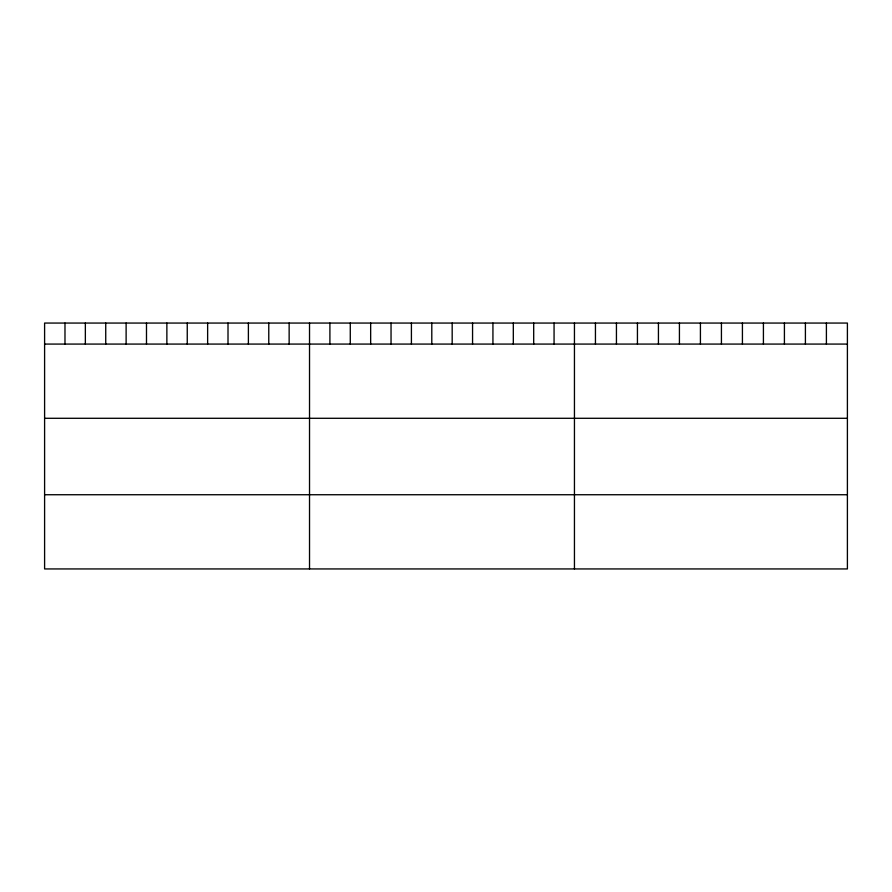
<?xml version="1.0" encoding="UTF-8"?>
<svg xmlns="http://www.w3.org/2000/svg" width="892" height="892" viewBox="0 0 892 892"><rect width="100%" height="100%" fill="white"/><g stroke="black" fill="none" stroke-linecap="round" stroke-linejoin="round"><path stroke-width="1.34" d="M847.4 344.078L847.4 568.94L44.6 568.94L44.6 323.06L847.4 323.06L847.4 344.078L44.6 344.078M44.6 418.292L847.4 418.292M44.6 494.737L847.4 494.737M826.405 323.06L826.405 344.078M805.409 323.06L805.409 344.078M784.414 323.06L784.414 344.078M763.418 323.06L763.418 344.078M742.423 323.06L742.423 344.078M721.427 323.06L721.427 344.078M700.421 323.06L700.421 344.078M679.425 323.06L679.425 344.078M658.43 323.06L658.43 344.078M637.434 323.06L637.434 344.078M616.439 323.06L616.439 344.078M595.443 323.06L595.443 344.078M574.448 323.06L574.448 568.94M554.066 323.06L554.066 344.078M533.695 323.06L533.695 344.078M513.313 323.06L513.313 344.078M492.93 323.06L492.93 344.078M472.559 323.06L472.559 344.078M452.177 323.06L452.177 344.078M431.795 323.06L431.795 344.078M411.413 323.06L411.413 344.078M391.042 323.06L391.042 344.078M370.659 323.06L370.659 344.078M350.277 323.06L350.277 344.078M329.906 323.06L329.906 344.078M309.524 323.06L309.524 568.94M289.142 323.06L289.142 344.078M268.771 323.06L268.771 344.078M248.389 323.06L248.389 344.078M228.006 323.06L228.006 344.078M207.635 323.06L207.635 344.078M187.253 323.06L187.253 344.078M166.871 323.06L166.871 344.078M146.489 323.06L146.489 344.078M126.118 323.06L126.118 344.078M105.735 323.06L105.735 344.078M85.353 323.06L85.353 344.078M64.982 323.06L64.982 344.078"/></g></svg>
